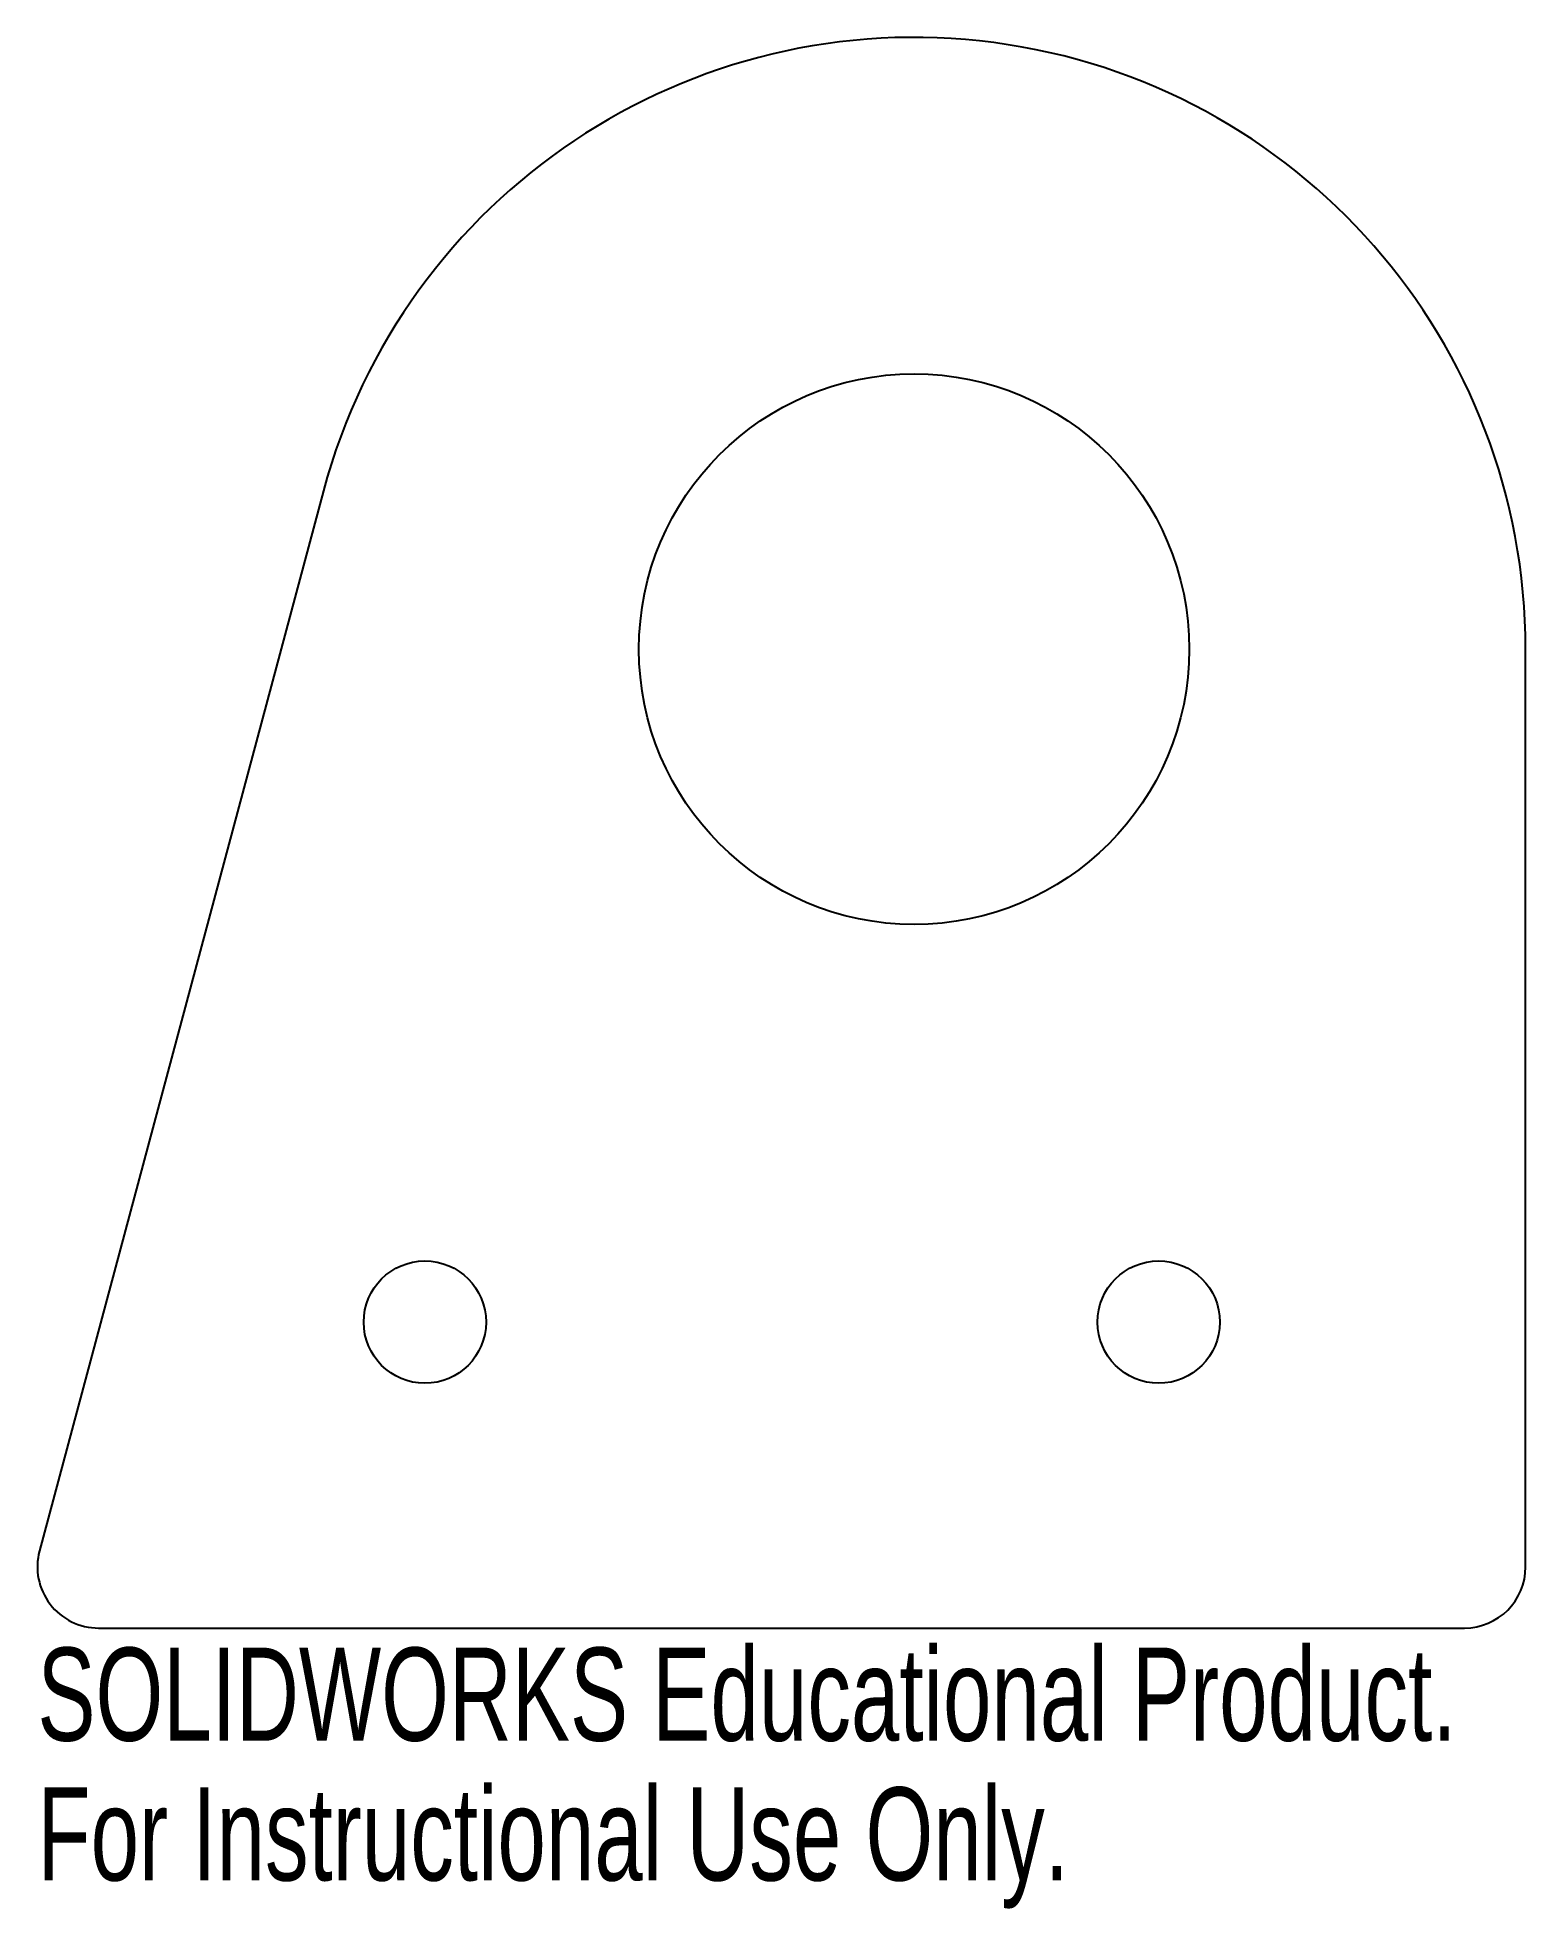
# Model space of a CAD drawing. Header units: inches. Extents: x -1.79 to 1.25, y 3.18 to 7.
import ezdxf

# ---------------------------------------------------------------- set-up
doc = ezdxf.new("R2010")
doc.units = ezdxf.units.IN
doc.header["$MEASUREMENT"] = 0
doc.styles.add('SLDTEXTSTYLE0', font='TXT', dxfattribs={"width": 0.7})

msp = doc.modelspace()

# ---------------------------------------------------------------- linework, layer by layer
at = {"color": 7, "linetype": 'Continuous', "lineweight": 25}
for p, q in [((-1.2074, 6.0735), (-1.7878, 3.9074)), ((1.25, 3.875), (1.25, 5.75)), ((-1.6671, 3.75), (1.125, 3.75))]:
    msp.add_line(p, q, dxfattribs=at)
for centre, radius in [((0, 5.75), 0.5625), ((0, 5.75), 0.5625), ((-1, 4.375), 0.125), ((-1, 4.375), 0.125), ((0.5, 4.375), 0.125), ((0.5, 4.375), 0.125)]:
    msp.add_circle(centre, radius, dxfattribs=at)
for centre, radius, start, end in [((0, 5.75), 1.25, 0, 165), ((-1.6671, 3.875), 0.125, 165, 270), ((1.125, 3.875), 0.125, 270, 0)]:
    msp.add_arc(centre, radius, start, end, dxfattribs=at)

# ---------------------------------------------------------------- texts
at = {"color": 7, "linetype": 'Continuous', "char_height": 0.1903, "attachment_point": 1, "style": 'SLDTEXTSTYLE0'}
for s, insert in [('SOLIDWORKS Educational Product.', (-1.7921, 3.7099)), ('For Instructional Use Only.', (-1.7921, 3.4244))]:
    msp.add_mtext(s, dxfattribs=dict(at, insert=insert))

doc.saveas('drawing.dxf')
